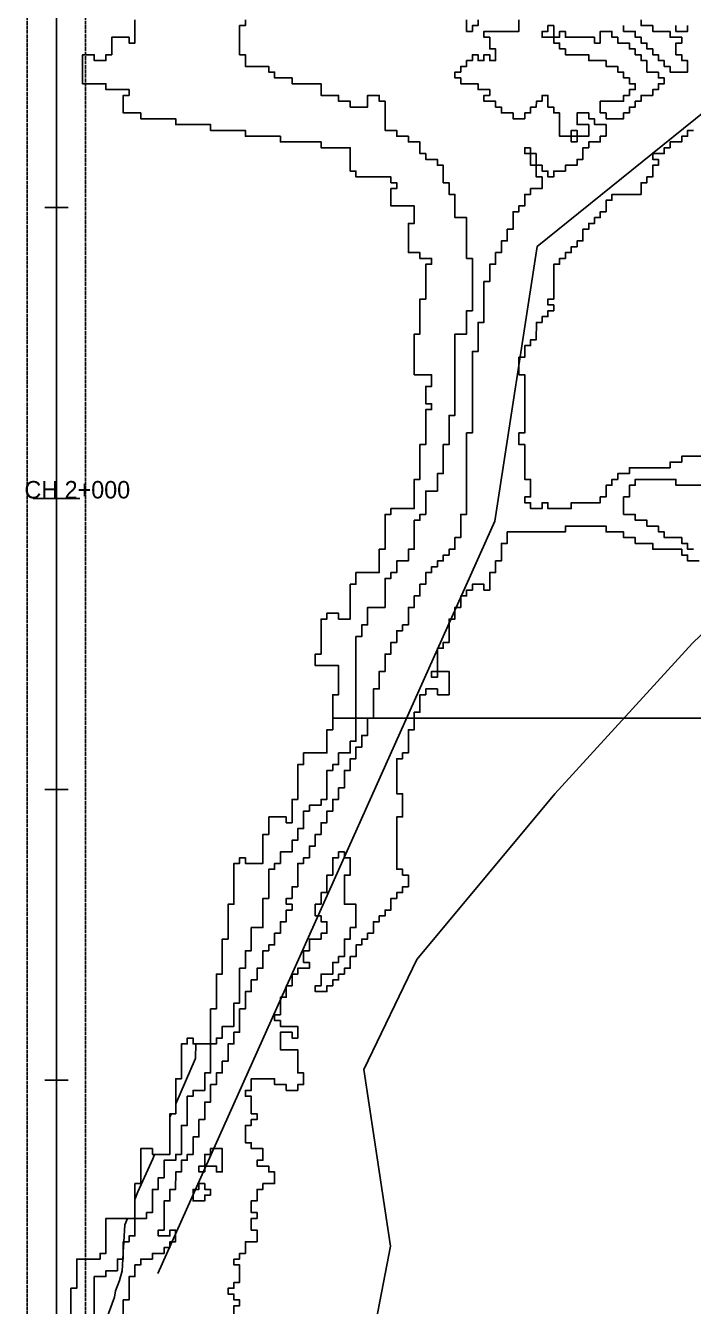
# Model space of a CAD drawing. Header units: metres. Extents: x 553506 to 563855, y 142925 to 150243.
# Drawn here: x 554234.4 to 554464, y 144797.8 to 145238 of the extents above; entities that cross this region are included whole.
import ezdxf

# ---------------------------------------------------------------- set-up
doc = ezdxf.new("R2010")
doc.units = ezdxf.units.M
doc.linetypes.add('DASHED', pattern=[1.524, 1.27, -0.254])
for name, color, linetype in [('C-FLOOD_ZONE_3', 150, 'Continuous'), ('C-WATERWAYS', 5, 'Continuous'), ('E-132KV-UGC-CHAINAGE', 7, 'Continuous'), ('E-132KV-UGC-ROUTE', 1, 'Continuous'), ('E-132KV-UGC-SWATHE', 4, 'DASHED')]:
    doc.layers.add(name, color=color, linetype=linetype)

msp = doc.modelspace()

# ---------------------------------------------------------------- linework, layer by layer
at = {"layer": 'C-FLOOD_ZONE_3'}
for points in [[(554310, 145240), (554310, 145238), (554308, 145238), (554308, 145228), (554310, 145228), (554310, 145224), (554318, 145224), (554318, 145222), (554320, 145222), (554320, 145220), (554326, 145220), (554326, 145218), (554336, 145218), (554336, 145214), (554342, 145214), (554342, 145212), (554346, 145212), (554346, 145210), (554352, 145210), (554352, 145214), (554356, 145214), (554356, 145212), (554358, 145212), (554358, 145202), (554362, 145202), (554362, 145200), (554366, 145200), (554366, 145198), (554370, 145198), (554370, 145194), (554372, 145194), (554372, 145192), (554376, 145192), (554376, 145190), (554378, 145190), (554378, 145184), (554380, 145184), (554380, 145180), (554382, 145180), (554382, 145172), (554386, 145172), (554386, 145158), (554388, 145158), (554388, 145150), (554388, 145140), (554386, 145140), (554386, 145134), (554386, 145132), (554382, 145132), (554382, 145128), (554382, 145124), (554382, 145104), (554380, 145104), (554380, 145100), (554380, 145098), (554380, 145094), (554378, 145094), (554378, 145090), (554378, 145084), (554376, 145084), (554376, 145078), (554372, 145078), (554372, 145070), (554370, 145070), (554370, 145068), (554368, 145068), (554368, 145060), (554368, 145058), (554366, 145058), (554366, 145054), (554362, 145054), (554362, 145050), (554360, 145050), (554360, 145048), (554358, 145048), (554358, 145042), (554358, 145038), (554352, 145038), (554352, 145032), (554350, 145032), (554350, 145028), (554348, 145028), (554348, 145000), (554340, 145000), (554340, 145002), (554340, 145008), (554342, 145008), (554342, 145018), (554334, 145018), (554334, 145022), (554336, 145022), (554336, 145034), (554338, 145034), (554338, 145036), (554342, 145036), (554342, 145034), (554346, 145034), (554346, 145042), (554346, 145046), (554348, 145046), (554348, 145050), (554356, 145050), (554356, 145058), (554358, 145058), (554358, 145070), (554360, 145070), (554360, 145072), (554368, 145072), (554368, 145082), (554370, 145082), (554370, 145094), (554372, 145094), (554372, 145094), (554372, 145106), (554374, 145106), (554374, 145108), (554372, 145108), (554372, 145114), (554374, 145114), (554374, 145118), (554368, 145118), (554368, 145132), (554370, 145132), (554370, 145144), (554372, 145144), (554372, 145156), (554374, 145156), (554374, 145158), (554370, 145158), (554370, 145160), (554366, 145160), (554366, 145170), (554368, 145170), (554368, 145176), (554360, 145176), (554360, 145182), (554362, 145182), (554362, 145184), (554360, 145184), (554360, 145186), (554348, 145186), (554348, 145188), (554346, 145188), (554346, 145196), (554336, 145196), (554336, 145198), (554322, 145198), (554322, 145200), (554310, 145200), (554310, 145202), (554298, 145202), (554298, 145204), (554286, 145204), (554286, 145206), (554274, 145206), (554274, 145208), (554268, 145208), (554268, 145214), (554270, 145214), (554270, 145216), (554262, 145216), (554262, 145218), (554254, 145218), (554254, 145228), (554258, 145228), (554258, 145226), (554262, 145226), (554262, 145228), (554264, 145228), (554264, 145234), (554270, 145234), (554270, 145232), (554272, 145232), (554272, 145239.9738)], [(554403.999, 145239.999), (554403.999, 145236.001), (554391.9994, 145236.0006), (554391.9994, 145233.9994), (554393.999, 145233.999), (554393.9994, 145229.9994), (554395.999, 145229.999), (554395.999, 145226.001), (554394.001, 145226.001), (554394.0006, 145228.0006), (554391.9994, 145228.0006), (554391.999, 145226.001), (554390.001, 145226.001), (554390.0006, 145228.0006), (554387.9994, 145228.0006), (554387.999, 145226.001), (554385.9994, 145226.0006), (554385.999, 145224.001), (554383.9994, 145224.0006), (554383.999, 145222.001), (554381.9994, 145222.0006), (554381.9994, 145219.9994), (554383.999, 145219.999), (554383.9994, 145217.9994), (554389.999, 145217.999), (554389.9994, 145215.9994), (554393.999, 145215.999), (554393.999, 145214.001), (554391.9994, 145214.0006), (554391.9994, 145211.9994), (554395.999, 145211.999), (554395.9994, 145209.9994), (554397.999, 145209.999), (554397.9994, 145207.9994), (554401.999, 145207.999), (554401.9994, 145205.9994), (554406.0006, 145205.9994), (554406.001, 145207.999), (554408.0006, 145207.9994), (554408.001, 145209.999), (554410.0006, 145209.9994), (554410.001, 145211.999), (554412.0006, 145211.9994), (554412.001, 145213.999), (554413.999, 145213.999), (554413.9994, 145209.9994), (554415.999, 145209.999), (554415.9994, 145207.9994), (554417.999, 145207.999), (554417.9994, 145199.9994), (554422, 145200), (554421.9994, 145197.9994), (554424.0006, 145197.9994), (554424, 145200), (554428.0006, 145199.9994), (554428.0006, 145204.0006), (554424.001, 145204.001), (554424.001, 145207.999), (554427.999, 145207.999), (554427.9994, 145205.9994), (554429.999, 145205.999), (554429.9994, 145203.9994), (554433.999, 145203.999), (554433.999, 145200.001), (554431.9994, 145200.0006), (554431.999, 145198.001), (554427.9994, 145198.0006), (554427.999, 145196.001), (554425.9994, 145196.0006), (554425.999, 145194), (554425.999, 145192.001), (554423.9994, 145192.0006), (554423.999, 145190.001), (554422, 145190.001), (554419.9994, 145190.0006), (554419.999, 145188.001), (554418, 145188.001), (554415.9994, 145188.0006), (554415.999, 145186.001), (554414.001, 145186.001), (554414.0006, 145188.0006), (554412.001, 145188.001), (554412.0006, 145190.0006), (554410, 145190), (554409.9994, 145185.9994), (554411.999, 145185.999), (554411.999, 145182.001), (554407.9994, 145182.0006), (554407.999, 145180.001), (554405.9994, 145180.0006), (554405.999, 145176.001), (554403.9994, 145176.0006), (554403.999, 145174.001), (554401.9994, 145174.0006), (554401.999, 145168.001), (554399.9994, 145168.0006), (554399.999, 145164.001), (554397.9994, 145164.0006), (554397.999, 145160.001), (554395.9994, 145160.0006), (554395.999, 145158), (554395.999, 145156.001), (554393.9994, 145156.0006), (554393.999, 145152), (554393.999, 145150.001), (554391.9994, 145150.0006), (554391.999, 145146), (554391.999, 145140), (554391.999, 145136.001), (554389.9994, 145136.0006), (554389.999, 145126.001), (554387.9994, 145126.0006), (554387.999, 145098.001), (554385.9994, 145098.0006), (554385.999, 145070.001), (554383.9994, 145070.0006), (554383.999, 145062.001), (554381.9994, 145062.0006), (554381.999, 145058.001), (554379.9994, 145058.0006), (554379.999, 145056.001), (554377.9994, 145056.0006), (554377.999, 145054.001), (554375.9994, 145054.0006), (554375.999, 145052.001), (554373.9994, 145052.0006), (554373.999, 145050.001), (554371.9994, 145050.0006), (554371.999, 145046.001), (554369.9994, 145046.0006), (554369.999, 145042.001), (554367.9994, 145042.0006), (554367.999, 145038.001), (554365.9994, 145038.0006), (554365.999, 145034), (554365.999, 145032.001), (554363.9994, 145032.0006), (554363.999, 145030.001), (554361.9994, 145030.0006), (554361.999, 145026.001), (554359.9994, 145026.0006), (554359.999, 145024), (554359.999, 145022.001), (554357.9994, 145022.0006), (554357.999, 145018), (554357.999, 145016.001), (554355.9994, 145016.0006), (554355.999, 145010.001), (554353.9994, 145010.0006), (554353.999, 145000.001), (554351.9994, 145000.0006), (554351.3305, 145000), (554350, 145000), (554348, 145000), (554348, 145028), (554350, 145028), (554350, 145032), (554352, 145032), (554352, 145032), (554352, 145038), (554358, 145038), (554358, 145042), (554358, 145048), (554360, 145048), (554360, 145050), (554362, 145050), (554362, 145054), (554366, 145054), (554366, 145058), (554368, 145058), (554368, 145060), (554368, 145068), (554370, 145068), (554370, 145070), (554372, 145070), (554372, 145078), (554376, 145078), (554376, 145084), (554378, 145084), (554378, 145090), (554378, 145094), (554380, 145094), (554380, 145098), (554380, 145100), (554380, 145104), (554382, 145104), (554382, 145124), (554382, 145128), (554382, 145132), (554386, 145132), (554386, 145134), (554386, 145140), (554388, 145140), (554388, 145150), (554388, 145158), (554386, 145158), (554386, 145172), (554382, 145172), (554382, 145180), (554380, 145180), (554380, 145184), (554378, 145184), (554378, 145190), (554376, 145190), (554376, 145192), (554372, 145192), (554372, 145194), (554370, 145194), (554370, 145198), (554366, 145198), (554366, 145200), (554362, 145200), (554362, 145202), (554358, 145202), (554358, 145212), (554356, 145212), (554356, 145214), (554352, 145214), (554352, 145210), (554346, 145210), (554346, 145212), (554342, 145212), (554342, 145214), (554336, 145214), (554336, 145218), (554326, 145218), (554326, 145220), (554320, 145220), (554320, 145222), (554318, 145222), (554318, 145224), (554310, 145224), (554310, 145228), (554308, 145228), (554308, 145238), (554310, 145238), (554310, 145240)], [(554466, 145054), (554461.9994, 145053.9994), (554461.999, 145055.999), (554459.9994, 145055.9994), (554459.999, 145057.999), (554449.9994, 145057.9994), (554449.999, 145059.999), (554443.9994, 145059.9994), (554443.999, 145061.999), (554439.9994, 145061.9994), (554439.999, 145063.999), (554433.9994, 145063.9994), (554433.999, 145065.999), (554420.001, 145065.999), (554420.0006, 145063.9994), (554400.001, 145063.999), (554400.0006, 145059.9994), (554398.001, 145059.999), (554398.0006, 145053.9994), (554396.001, 145053.999), (554396.0006, 145049.9994), (554394.001, 145049.999), (554394.0006, 145043.9994), (554391.9994, 145043.9994), (554391.999, 145045.999), (554388.001, 145045.999), (554388.0006, 145043.9994), (554386.001, 145043.999), (554386.0006, 145041.9994), (554384.001, 145041.999), (554384.0006, 145037.9994), (554382.001, 145037.999), (554382.0006, 145033.9994), (554380.001, 145033.999), (554380.0006, 145025.9994), (554378.001, 145025.999), (554378.0006, 145023.9994), (554376.001, 145023.999), (554376, 145016), (554380.0006, 145016.0006), (554380.0006, 145007.9994), (554380.0006, 145007.9994), (554375.9994, 145007.9994), (554375.999, 145009.999), (554372.001, 145009.999), (554372.0006, 145007.9994), (554370.001, 145007.999), (554370.0006, 145001.9994), (554368.001, 145001.999), (554368.001, 145000), (554364.001, 145000), (554362.6605, 145000), (554361.999, 145000), (554360.001, 145000), (554357.999, 145000), (554356.001, 145000), (554354.0176, 145000), (554353.9997, 145000.0003), (554353.9994, 145010.0006), (554355.999, 145010.001), (554355.9994, 145016.0006), (554357.999, 145016.001), (554357.999, 145018), (554357.9994, 145022.0006), (554359.999, 145022.001), (554359.999, 145024), (554359.9994, 145026.0006), (554361.999, 145026.001), (554361.9994, 145030.0006), (554363.999, 145030.001), (554363.9994, 145032.0006), (554365.999, 145032.001), (554365.999, 145034), (554365.9994, 145038.0006), (554367.999, 145038.001), (554367.9994, 145042.0006), (554369.999, 145042.001), (554369.9994, 145046.0006), (554371.999, 145046.001), (554371.9994, 145050.0006), (554373.999, 145050.001), (554373.9994, 145052.0006), (554375.999, 145052.001), (554375.9994, 145054.0006), (554377.999, 145054.001), (554377.9994, 145056.0006), (554379.999, 145056.001), (554379.9994, 145058.0006), (554381.999, 145058.001), (554381.9994, 145062.0006), (554383.999, 145062.001), (554383.9994, 145070.0006), (554385.999, 145070.001), (554385.9994, 145098.0006), (554387.999, 145098.001), (554387.9994, 145126.0006), (554389.999, 145126.001), (554389.9994, 145136.0006), (554391.999, 145136.001), (554391.999, 145140), (554391.999, 145146), (554391.9994, 145150.0006), (554393.999, 145150.001), (554393.999, 145152), (554393.9994, 145156.0006), (554395.999, 145156.001), (554395.999, 145158), (554395.9994, 145160.0006), (554397.999, 145160.001), (554397.9994, 145164.0006), (554399.999, 145164.001), (554399.9994, 145168.0006), (554401.999, 145168.001), (554401.9994, 145174.0006), (554403.999, 145174.001), (554403.9994, 145176.0006), (554405.999, 145176.001), (554405.9994, 145180.0006), (554407.999, 145180.001), (554407.9994, 145182.0006), (554411.999, 145182.001), (554411.999, 145185.999), (554409.9994, 145185.9994), (554410, 145190), (554412.0006, 145190.0006), (554412.001, 145188.001), (554414.0006, 145188.0006), (554414.001, 145186.001), (554415.999, 145186.001), (554415.9994, 145188.0006), (554418, 145188.001), (554419.999, 145188.001), (554419.9994, 145190.0006), (554422, 145190.001), (554423.999, 145190.001), (554423.9994, 145192.0006), (554425.999, 145192.001), (554425.999, 145194), (554425.9994, 145196.0006), (554427.999, 145196.001), (554427.9994, 145198.0006), (554431.999, 145198.001), (554431.9994, 145200.0006), (554433.999, 145200.001), (554433.999, 145203.999), (554429.9994, 145203.9994), (554429.999, 145205.999), (554427.9994, 145205.9994), (554427.999, 145207.999), (554424.001, 145207.999), (554424.001, 145204.001), (554428.0006, 145204.0006), (554428.0006, 145199.9994), (554424, 145200), (554423.999, 145201.999), (554422.001, 145201.999), (554422, 145200), (554417.9994, 145199.9994), (554417.999, 145207.999), (554415.9994, 145207.9994), (554415.999, 145209.999), (554413.9994, 145209.9994), (554413.999, 145213.999), (554412.001, 145213.999), (554412.0006, 145211.9994), (554410.001, 145211.999), (554410.0006, 145209.9994), (554408.001, 145209.999), (554408.0006, 145207.9994), (554406.001, 145207.999), (554406.0006, 145205.9994), (554401.9994, 145205.9994), (554401.999, 145207.999), (554397.9994, 145207.9994), (554397.999, 145209.999), (554395.9994, 145209.9994), (554395.999, 145211.999), (554391.9994, 145211.9994), (554391.9994, 145214.0006), (554393.999, 145214.001), (554393.999, 145215.999), (554389.9994, 145215.9994), (554389.999, 145217.999), (554383.9994, 145217.9994), (554383.999, 145219.999), (554381.9994, 145219.9994), (554381.9994, 145222.0006), (554383.999, 145222.001), (554383.9994, 145224.0006), (554385.999, 145224.001), (554385.9994, 145226.0006), (554387.999, 145226.001), (554387.9994, 145228.0006), (554390.0006, 145228.0006), (554390.001, 145226.001), (554391.999, 145226.001), (554391.9994, 145228.0006), (554394.0006, 145228.0006), (554394.001, 145226.001), (554395.999, 145226.001), (554395.999, 145229.999), (554393.9994, 145229.9994), (554393.999, 145233.999), (554391.9994, 145233.9994), (554391.9994, 145236.0006), (554403.999, 145236.001), (554403.999, 145239.999)], [(554390.001, 145239.999), (554390.0006, 145237.9994), (554388.001, 145237.999), (554388.0006, 145235.9994), (554385.9994, 145235.9994), (554385.9994, 145240.0006)], [(554385.9994, 145240.0006), (554385.9994, 145235.9994), (554388.0006, 145235.9994), (554388.001, 145237.999), (554390.0006, 145237.9994), (554390.001, 145239.999)], [(554440.0006, 145238.0006), (554440.001, 145236.001), (554442, 145236.001), (554444.0006, 145236.0006), (554444.001, 145234.001), (554446.0006, 145234.0006), (554446.001, 145232.001), (554448.0006, 145232.0006), (554448.001, 145230.001), (554450.0006, 145230.0006), (554450.001, 145228.001), (554452.0006, 145228.0006), (554452.001, 145226.001), (554454.0006, 145226.0006), (554454.001, 145224.001), (554456.0006, 145224.0006), (554456.001, 145222.001), (554458, 145222.001), (554461.999, 145222.001), (554461.999, 145225.999), (554459.9994, 145225.9994), (554459.999, 145227.999), (554457.9994, 145227.9994), (554457.9994, 145232.0006), (554459.999, 145232.001), (554459.999, 145233.999), (554455.9994, 145233.9994), (554455.999, 145235.999), (554449.9994, 145235.9994), (554449.999, 145237.999), (554445.9994, 145237.9994), (554445.999, 145239.999)], [(554445.999, 145239.999), (554445.9994, 145237.9994), (554449.999, 145237.999), (554449.9994, 145235.9994), (554455.999, 145235.999), (554455.9994, 145233.9994), (554459.999, 145233.999), (554459.999, 145232.001), (554457.9994, 145232.0006), (554457.9994, 145227.9994), (554459.999, 145227.999), (554459.9994, 145225.9994), (554461.999, 145225.999), (554461.999, 145222.001), (554458, 145222.001), (554456.001, 145222.001), (554456.0006, 145224.0006), (554454.001, 145224.001), (554454.0006, 145226.0006), (554452.001, 145226.001), (554452.0006, 145228.0006), (554450.001, 145228.001), (554450.0006, 145230.0006), (554448.001, 145230.001), (554448.0006, 145232.0006), (554446.001, 145232.001), (554446.0006, 145234.0006), (554444.001, 145234.001), (554444.0006, 145236.0006), (554442, 145236.001), (554440.001, 145236.001), (554440.0006, 145238.0006)], [(554458.0006, 145238.0006), (554458.001, 145236.001), (554461.999, 145236.001), (554461.9994, 145238.0006)], [(554461.9994, 145238.0006), (554461.999, 145236.001), (554458.001, 145236.001), (554458.0006, 145238.0006)], [(554464.0006, 145201.9994), (554462.001, 145201.999), (554462.0006, 145199.9994), (554460.001, 145199.999), (554460.0006, 145197.9994), (554456.001, 145197.999), (554456.0006, 145195.9994), (554454.001, 145195.999), (554454.0006, 145193.9994), (554450.001, 145193.999), (554450.001, 145192.001), (554452.0006, 145192.0006), (554452.0006, 145189.9994), (554450.001, 145189.999), (554450.0006, 145185.9994), (554448.001, 145185.999), (554448.0006, 145183.9994), (554446.001, 145183.999), (554446.0006, 145179.9994), (554436.001, 145179.999), (554436.0006, 145177.9994), (554434.001, 145177.999), (554434.0006, 145173.9994), (554432.001, 145173.999), (554432.0006, 145171.9994), (554430.001, 145171.999), (554430.0006, 145169.9994), (554428.001, 145169.999), (554428.0006, 145167.9994), (554426.001, 145167.999), (554426.0006, 145163.9994), (554424.001, 145163.999), (554424.0006, 145161.9994), (554422.001, 145161.999), (554422.0006, 145159.9994), (554420.001, 145159.999), (554420.0006, 145157.9994), (554418.001, 145157.999), (554418.0006, 145155.9994), (554416.001, 145155.999), (554416.001, 145154), (554416.0006, 145143.9994), (554414.001, 145143.999), (554414.001, 145142.001), (554416.0006, 145142.0006), (554416.0006, 145139.9994), (554414.001, 145139.999), (554414.0006, 145137.9994), (554412.001, 145137.999), (554412.0006, 145135.9994), (554410.001, 145135.999), (554410.0006, 145129.9994), (554408.001, 145129.999), (554408.0006, 145127.9994), (554406.001, 145127.999), (554406.0006, 145123.9994), (554404.001, 145123.999), (554404.001, 145122), (554404.001, 145120), (554404.001, 145118.001), (554406.0006, 145118.0006), (554406.0006, 145097.9994), (554404.001, 145097.999), (554404.001, 145094.001), (554406.0006, 145094.0006), (554406.001, 145082.001), (554408.0006, 145082.0006), (554408.0006, 145075.9994), (554406.001, 145075.999), (554406.001, 145074.001), (554408.0006, 145074.0006), (554408.001, 145072.001), (554411.999, 145072.001), (554411.9994, 145074.0006), (554414.0006, 145074.0006), (554414.001, 145072.001), (554420, 145072.001), (554421.999, 145072.001), (554421.9994, 145074.0006), (554431.999, 145074.001), (554431.9994, 145076.0006), (554433.999, 145076.001), (554433.9994, 145080.0006), (554435.999, 145080.001), (554435.9994, 145082.0006), (554437.999, 145082.001), (554437.9994, 145084.0006), (554441.999, 145084.001), (554441.9994, 145086.0006), (554455.999, 145086.001), (554455.9994, 145088.0006), (554459.999, 145088.001), (554459.9994, 145090.0006), (554469.999, 145090.001)], [(554469.999, 145090.001), (554459.9994, 145090.0006), (554459.999, 145088.001), (554455.9994, 145088.0006), (554455.999, 145086.001), (554441.9994, 145086.0006), (554441.999, 145084.001), (554437.9994, 145084.0006), (554437.999, 145082.001), (554435.9994, 145082.0006), (554435.999, 145080.001), (554433.9994, 145080.0006), (554433.999, 145076.001), (554431.9994, 145076.0006), (554431.999, 145074.001), (554421.9994, 145074.0006), (554421.999, 145072.001), (554420, 145072.001), (554414.001, 145072.001), (554414.0006, 145074.0006), (554411.9994, 145074.0006), (554411.999, 145072.001), (554408.001, 145072.001), (554408.0006, 145074.0006), (554406.001, 145074.001), (554406.001, 145075.999), (554408.0006, 145075.9994), (554408.0006, 145082.0006), (554406.001, 145082.001), (554406.0006, 145094.0006), (554404.001, 145094.001), (554404.001, 145097.999), (554406.0006, 145097.9994), (554406.0006, 145118.0006), (554404.001, 145118.001), (554404.001, 145120), (554404.001, 145122), (554404.001, 145123.999), (554406.0006, 145123.9994), (554406.001, 145127.999), (554408.0006, 145127.9994), (554408.001, 145129.999), (554410.0006, 145129.9994), (554410.001, 145135.999), (554412.0006, 145135.9994), (554412.001, 145137.999), (554414.0006, 145137.9994), (554414.001, 145139.999), (554416.0006, 145139.9994), (554416.0006, 145142.0006), (554414.001, 145142.001), (554414.001, 145143.999), (554416.0006, 145143.9994), (554416.001, 145154), (554416.001, 145155.999), (554418.0006, 145155.9994), (554418.001, 145157.999), (554420.0006, 145157.9994), (554420.001, 145159.999), (554422.0006, 145159.9994), (554422.001, 145161.999), (554424.0006, 145161.9994), (554424.001, 145163.999), (554426.0006, 145163.9994), (554426.001, 145167.999), (554428.0006, 145167.9994), (554428.001, 145169.999), (554430.0006, 145169.9994), (554430.001, 145171.999), (554432.0006, 145171.9994), (554432.001, 145173.999), (554434.0006, 145173.9994), (554434.001, 145177.999), (554436.0006, 145177.9994), (554436.001, 145179.999), (554446.0006, 145179.9994), (554446.001, 145183.999), (554448.0006, 145183.9994), (554448.001, 145185.999), (554450.0006, 145185.9994), (554450.001, 145189.999), (554452.0006, 145189.9994), (554452.0006, 145192.0006), (554450.001, 145192.001), (554450.001, 145193.999), (554454.0006, 145193.9994), (554454.001, 145195.999), (554456.0006, 145195.9994), (554456.001, 145197.999), (554460.0006, 145197.9994), (554460.001, 145199.999), (554462.0006, 145199.9994), (554462.001, 145201.999), (554464.0006, 145201.9994)], [(554468.0006, 145079.9994), (554457.9994, 145079.9994), (554457.999, 145081.999), (554444.001, 145081.999), (554444.0006, 145079.9994), (554442.001, 145079.999), (554442.0006, 145075.9994), (554440.001, 145075.999), (554440.001, 145070.001), (554444.0006, 145070.0006), (554444.001, 145068.001), (554448.0006, 145068.0006), (554448.001, 145066.001), (554452.0006, 145066.0006), (554452.001, 145064.001), (554454.0006, 145064.0006), (554454.001, 145062.001), (554460.0006, 145062.0006), (554460.001, 145060.001), (554462.0006, 145060.0006), (554462.001, 145058.001), (554464.0006, 145058.0006)], [(554464.0006, 145058.0006), (554462.001, 145058.001), (554462.0006, 145060.0006), (554460.001, 145060.001), (554460.0006, 145062.0006), (554454.001, 145062.001), (554454.0006, 145064.0006), (554452.001, 145064.001), (554452.0006, 145066.0006), (554448.001, 145066.001), (554448.0006, 145068.0006), (554444.001, 145068.001), (554444.0006, 145070.0006), (554440.001, 145070.001), (554440.001, 145075.999), (554442.0006, 145075.9994), (554442.001, 145079.999), (554444.0006, 145079.9994), (554444.001, 145081.999), (554457.999, 145081.999), (554457.9994, 145079.9994), (554468.0006, 145079.9994)], [(554623.968, 145000), (554450.3529, 145000), (554431.2868, 145000), (554368.001, 145000), (554368.001, 145001.999), (554370.0006, 145001.9994), (554370.001, 145007.999), (554372.0006, 145007.9994), (554372.001, 145009.999), (554375.999, 145009.999), (554375.9994, 145007.9994), (554380.0006, 145007.9994), (554380.0006, 145016.0006), (554376, 145016), (554376.001, 145023.999), (554378.0006, 145023.9994), (554378.001, 145025.999), (554380.0006, 145025.9994), (554380.001, 145033.999), (554382.0006, 145033.9994), (554382.001, 145037.999), (554384.0006, 145037.9994), (554384.001, 145041.999), (554386.0006, 145041.9994), (554386.001, 145043.999), (554388.0006, 145043.9994), (554388.001, 145045.999), (554391.999, 145045.999), (554391.9994, 145043.9994), (554394.0006, 145043.9994), (554394.001, 145049.999), (554396.0006, 145049.9994), (554396.001, 145053.999), (554398.0006, 145053.9994), (554398.001, 145059.999), (554400.0006, 145059.9994), (554400.001, 145063.999), (554420.0006, 145063.9994), (554420.001, 145065.999), (554433.999, 145065.999), (554433.9994, 145063.9994), (554439.999, 145063.999), (554439.9994, 145061.9994), (554443.999, 145061.999), (554443.9994, 145059.9994), (554449.999, 145059.999), (554449.9994, 145057.9994), (554459.999, 145057.999), (554459.9994, 145055.9994), (554461.999, 145055.999), (554461.9994, 145053.9994), (554466, 145054)], [(554262.89, 144795.36), (554264.9559, 144800.9646), (554265.29, 144803.17), (554266.6798, 144806.7065), (554267.66, 144809.98), (554267.661, 144810), (554267.8623, 144814), (554268, 144814), (554268, 144816.596), (554268.0856, 144818), (554268.2076, 144820), (554270, 144820), (554270, 144822), (554272, 144822), (554272, 144824), (554272, 144828), (554276, 144828), (554276, 144830), (554278, 144830), (554278, 144838), (554280, 144838), (554280, 144840), (554280, 144842), (554282, 144842), (554282, 144844), (554282, 144848), (554286, 144848), (554286, 144850), (554288, 144850), (554288, 144858), (554288, 144860), (554290, 144860), (554290, 144864), (554290, 144870), (554292, 144870), (554292, 144872), (554296, 144872), (554296, 144874), (554296, 144878), (554298, 144878), (554298, 144882), (554298, 144888), (554300, 144888), (554300, 144890), (554302, 144890), (554302, 144892), (554302, 144894), (554306, 144894), (554306, 144900), (554306, 144902), (554308, 144902), (554308, 144910), (554308, 144914), (554310, 144914), (554310, 144918), (554310, 144920), (554312, 144920), (554312, 144928), (554316, 144928), (554316, 144930), (554316, 144938), (554318, 144938), (554318, 144944), (554318, 144948), (554320, 144948), (554320, 144950), (554322, 144950), (554322, 144952), (554322, 144954), (554326, 144954), (554326, 144958), (554328, 144958), (554328, 144960), (554328, 144962), (554330, 144962), (554330, 144964), (554330, 144968), (554332, 144968), (554332, 144970), (554336, 144970), (554336, 144972), (554338, 144972), (554338, 144980), (554338, 144982), (554340, 144982), (554340, 144984), (554342, 144984), (554342, 144988), (554346, 144988), (554346, 144992), (554348, 144992), (554348, 144998), (554348, 145000), (554350, 145000), (554351.3305, 145000), (554351.999, 145000), (554351.999, 144996), (554351.999, 144994.001), (554349.9994, 144994.0006), (554349.999, 144992), (554349.999, 144990.001), (554347.9994, 144990.0006), (554347.999, 144988), (554347.999, 144986.001), (554345.9994, 144986.0006), (554345.999, 144982.001), (554343.9994, 144982.0006), (554343.999, 144976.001), (554341.9994, 144976.0006), (554341.999, 144972.001), (554339.9994, 144972.0006), (554339.999, 144968.001), (554337.9994, 144968.0006), (554337.999, 144964.001), (554335.9994, 144964.0006), (554335.999, 144960.001), (554333.9994, 144960.0006), (554333.999, 144956.001), (554331.9994, 144956.0006), (554331.999, 144952.001), (554329.9994, 144952.0006), (554329.999, 144950.001), (554327.9994, 144950.0006), (554327.999, 144942.001), (554325.9994, 144942.0006), (554325.999, 144938.001), (554323.9994, 144938.0006), (554323.9994, 144935.9994), (554325.999, 144935.999), (554325.999, 144934.001), (554323.9994, 144934.0006), (554323.999, 144930.001), (554321.9994, 144930.0006), (554321.999, 144926.001), (554319.9994, 144926.0006), (554319.999, 144922.001), (554317.9994, 144922.0006), (554317.999, 144920.001), (554315.9994, 144920.0006), (554315.999, 144914.001), (554313.9994, 144914.0006), (554313.999, 144910.001), (554311.9994, 144910.0006), (554311.999, 144906.001), (554309.9994, 144906.0006), (554309.999, 144900.001), (554307.9994, 144900.0006), (554307.999, 144892.001), (554305.9994, 144892.0006), (554305.999, 144888.001), (554303.9994, 144888.0006), (554303.999, 144882.001), (554301.9994, 144882.0006), (554301.999, 144878.001), (554299.9994, 144878.0006), (554299.999, 144874.001), (554297.9994, 144874.0006), (554297.999, 144868.001), (554295.9994, 144868.0006), (554295.999, 144862.001), (554293.9994, 144862.0006), (554293.999, 144856.001), (554291.9994, 144856.0006), (554291.999, 144850.001), (554289.9994, 144850.0006), (554289.999, 144848.001), (554287.9994, 144848.0006), (554287.999, 144844.001), (554285.9994, 144844.0006), (554285.999, 144838.001), (554283.9994, 144838.0006), (554283.999, 144834.001), (554281.9994, 144834.0006), (554281.999, 144824.001), (554279.9994, 144824.0006), (554279.9994, 144821.9994), (554284.0006, 144821.9994), (554284.001, 144823.999), (554285.999, 144823.999), (554285.999, 144820.001), (554283.9994, 144820.0006), (554283.999, 144818.001), (554281.9994, 144818.0006), (554281.999, 144816.001), (554277.9994, 144816.0006), (554277.999, 144814.001), (554273.9994, 144814.0006), (554273.999, 144812.001), (554271.9994, 144812.0006), (554271.999, 144808.001), (554269.9994, 144808.0006), (554269.999, 144800.001), (554267.9994, 144800.0006), (554267.999, 144792.001)], [(554267.999, 144792.001), (554267.9994, 144800.0006), (554269.999, 144800.001), (554269.9994, 144808.0006), (554271.999, 144808.001), (554271.9994, 144812.0006), (554273.999, 144812.001), (554273.9994, 144814.0006), (554277.999, 144814.001), (554277.9994, 144816.0006), (554281.999, 144816.001), (554281.9994, 144818.0006), (554283.999, 144818.001), (554283.9994, 144820.0006), (554285.999, 144820.001), (554285.999, 144823.999), (554284.001, 144823.999), (554284.0006, 144821.9994), (554279.9994, 144821.9994), (554279.9994, 144824.0006), (554281.999, 144824.001), (554281.9994, 144834.0006), (554283.999, 144834.001), (554283.9994, 144838.0006), (554285.999, 144838.001), (554285.9994, 144844.0006), (554287.999, 144844.001), (554287.9994, 144848.0006), (554289.999, 144848.001), (554289.9994, 144850.0006), (554291.999, 144850.001), (554291.9994, 144856.0006), (554293.999, 144856.001), (554293.9994, 144862.0006), (554295.999, 144862.001), (554295.9994, 144868.0006), (554297.999, 144868.001), (554297.9994, 144874.0006), (554299.999, 144874.001), (554299.9994, 144878.0006), (554301.999, 144878.001), (554301.9994, 144882.0006), (554303.999, 144882.001), (554303.9994, 144888.0006), (554305.999, 144888.001), (554305.9994, 144892.0006), (554307.999, 144892.001), (554307.9994, 144900.0006), (554309.999, 144900.001), (554309.9994, 144906.0006), (554311.999, 144906.001), (554311.9994, 144910.0006), (554313.999, 144910.001), (554313.9994, 144914.0006), (554315.999, 144914.001), (554315.9994, 144920.0006), (554317.999, 144920.001), (554317.9994, 144922.0006), (554319.999, 144922.001), (554319.9994, 144926.0006), (554321.999, 144926.001), (554321.9994, 144930.0006), (554323.999, 144930.001), (554323.9994, 144934.0006), (554325.999, 144934.001), (554325.999, 144935.999), (554323.9994, 144935.9994), (554323.9994, 144938.0006), (554325.999, 144938.001), (554325.9994, 144942.0006), (554327.999, 144942.001), (554327.9994, 144950.0006), (554329.999, 144950.001), (554329.9994, 144952.0006), (554331.999, 144952.001), (554331.9994, 144956.0006), (554333.999, 144956.001), (554333.9994, 144960.0006), (554335.999, 144960.001), (554335.9994, 144964.0006), (554337.999, 144964.001), (554337.9994, 144968.0006), (554339.999, 144968.001), (554339.9994, 144972.0006), (554341.999, 144972.001), (554341.9994, 144976.0006), (554343.999, 144976.001), (554343.9994, 144982.0006), (554345.999, 144982.001), (554345.9994, 144986.0006), (554347.999, 144986.001), (554347.999, 144988), (554347.9994, 144990.0006), (554349.999, 144990.001), (554349.999, 144992), (554349.9994, 144994.0006), (554351.999, 144994.001), (554351.999, 144996), (554351.999, 145000), (554354, 145000), (554354.0176, 145000), (554356.001, 145000), (554357.999, 145000), (554360.001, 145000), (554361.999, 145000), (554362.6605, 145000), (554364.001, 145000), (554368.001, 145000), (554368.0006, 144995.9994), (554366.001, 144995.999), (554366.0006, 144987.9994), (554364.001, 144987.999), (554364.0006, 144985.9994), (554362.001, 144985.999), (554362.001, 144974.001), (554364.0006, 144974.0006), (554364.0006, 144965.9994), (554362.001, 144965.999), (554362.001, 144948.001), (554364.0006, 144948.0006), (554364.001, 144946.001), (554366.0006, 144946.0006), (554366.0006, 144941.9994), (554364.001, 144941.999), (554364.0006, 144939.9994), (554362.001, 144939.999), (554362.0006, 144937.9994), (554360.001, 144937.999), (554360.0006, 144933.9994), (554358.001, 144933.999), (554358.0006, 144931.9994), (554356.001, 144931.999), (554356.0006, 144929.9994), (554354.001, 144929.999), (554354.0006, 144925.9994), (554352.001, 144925.999), (554352.0006, 144923.9994), (554350.001, 144923.999), (554350.0006, 144921.9994), (554348.001, 144921.999), (554348.0006, 144917.9994), (554346.001, 144917.999), (554346.0006, 144913.9994), (554344.001, 144913.999), (554344.0006, 144911.9994), (554342.001, 144911.999), (554342.0006, 144909.9994), (554340.001, 144909.999), (554340.0006, 144907.9994), (554338.001, 144907.999), (554338.0006, 144905.9994), (554333.9994, 144905.9994), (554333.9994, 144908.0006), (554335.999, 144908.001), (554335.9994, 144912.0006), (554339.999, 144912.001), (554339.9994, 144916.0006), (554341.999, 144916.001), (554341.9994, 144918.0006), (554343.999, 144918.001), (554343.9994, 144924.0006), (554345.999, 144924.001), (554345.9994, 144928.0006), (554347.999, 144928.001), (554347.999, 144935.999), (554343.9994, 144935.9994), (554343.9994, 144946.0006), (554345.999, 144946.001), (554345.999, 144951.999), (554343.9994, 144951.9994), (554343.999, 144953.999), (554342.001, 144953.999), (554342.0006, 144951.9994), (554340.001, 144951.999), (554340.0006, 144945.9994), (554338.001, 144945.999), (554338.0006, 144939.9994), (554336.001, 144939.999), (554336.0006, 144935.9994), (554334.001, 144935.999), (554334.001, 144932.001), (554336.0006, 144932.0006), (554336.001, 144930.001), (554338.0006, 144930.0006), (554338.0006, 144925.9994), (554336.001, 144925.999), (554336.0006, 144923.9994), (554332.001, 144923.999), (554332.0006, 144919.9994), (554330.001, 144919.999), (554330.001, 144916.001), (554332.0006, 144916.0006), (554332.0006, 144913.9994), (554328.001, 144913.999), (554328.0006, 144911.9994), (554326.001, 144911.999), (554326.0006, 144907.9994), (554324.001, 144907.999), (554324.0006, 144903.9994), (554322.001, 144903.999), (554322.0006, 144897.9994), (554320.001, 144897.999), (554320.001, 144896.001), (554322.0006, 144896.0006), (554322.001, 144894.001), (554328.0006, 144894.0006), (554328.0006, 144889.9994), (554325.9994, 144889.9994), (554325.999, 144891.999), (554322.001, 144891.999), (554322.001, 144886.001), (554328.0006, 144886.0006), (554328.001, 144878.001), (554330.0006, 144878.0006), (554330.0006, 144873.9994), (554328.001, 144873.999), (554328.0006, 144871.9994), (554323.9994, 144871.9994), (554323.999, 144873.999), (554319.9994, 144873.9994), (554319.999, 144875.999), (554312.001, 144875.999), (554312.0006, 144871.9994), (554310.001, 144871.999), (554310.001, 144870.001), (554312.0006, 144870.0006), (554312.001, 144864.001), (554314.0006, 144864.0006), (554314.0006, 144861.9994), (554312.001, 144861.999), (554312.0006, 144859.9994), (554310.001, 144859.999), (554310.001, 144854.001), (554312.0006, 144854.0006), (554312.001, 144852.001), (554316.0006, 144852.0006), (554316.0006, 144847.9994), (554314.001, 144847.999), (554314.001, 144846.001), (554318.0006, 144846.0006), (554318.001, 144844.001), (554320.0006, 144844.0006), (554320.0006, 144839.9994), (554316.001, 144839.999), (554316.0006, 144837.9994), (554314.001, 144837.999), (554314.0006, 144833.9994), (554312.001, 144833.999), (554312.001, 144830.001), (554314.0006, 144830.0006), (554314.0006, 144827.9994), (554312.001, 144827.999), (554312.001, 144824.001), (554314.0006, 144824.0006), (554314.0006, 144819.9994), (554310.001, 144819.999), (554310.0006, 144815.9994), (554308.001, 144815.999), (554308.0006, 144813.9994), (554306.001, 144813.999), (554306.001, 144812.001), (554308.0006, 144812.0006), (554308.0006, 144805.9994), (554306.001, 144805.999), (554306.0006, 144803.9994), (554304.001, 144803.999), (554304.001, 144802.001), (554306.0006, 144802.0006), (554306.001, 144800.001), (554308.0006, 144800.0006), (554308.0006, 144797.9994), (554306.001, 144797.999), (554306.001, 144792.001)], [(554306.001, 144792.001), (554306.001, 144797.999), (554308.0006, 144797.9994), (554308.0006, 144800.0006), (554306.001, 144800.001), (554306.0006, 144802.0006), (554304.001, 144802.001), (554304.001, 144803.999), (554306.0006, 144803.9994), (554306.001, 144805.999), (554308.0006, 144805.9994), (554308.0006, 144812.0006), (554306.001, 144812.001), (554306.001, 144813.999), (554308.0006, 144813.9994), (554308.001, 144815.999), (554310.0006, 144815.9994), (554310.001, 144819.999), (554314.0006, 144819.9994), (554314.0006, 144824.0006), (554312.001, 144824.001), (554312.001, 144827.999), (554314.0006, 144827.9994), (554314.0006, 144830.0006), (554312.001, 144830.001), (554312.001, 144833.999), (554314.0006, 144833.9994), (554314.001, 144837.999), (554316.0006, 144837.9994), (554316.001, 144839.999), (554320.0006, 144839.9994), (554320.0006, 144844.0006), (554318.001, 144844.001), (554318.0006, 144846.0006), (554314.001, 144846.001), (554314.001, 144847.999), (554316.0006, 144847.9994), (554316.0006, 144852.0006), (554312.001, 144852.001), (554312.0006, 144854.0006), (554310.001, 144854.001), (554310.001, 144859.999), (554312.0006, 144859.9994), (554312.001, 144861.999), (554314.0006, 144861.9994), (554314.0006, 144864.0006), (554312.001, 144864.001), (554312.0006, 144870.0006), (554310.001, 144870.001), (554310.001, 144871.999), (554312.0006, 144871.9994), (554312.001, 144875.999), (554319.999, 144875.999), (554319.9994, 144873.9994), (554323.999, 144873.999), (554323.9994, 144871.9994), (554328.0006, 144871.9994), (554328.001, 144873.999), (554330.0006, 144873.9994), (554330.0006, 144878.0006), (554328.001, 144878.001), (554328.0006, 144886.0006), (554322.001, 144886.001), (554322.001, 144891.999), (554325.999, 144891.999), (554325.9994, 144889.9994), (554328.0006, 144889.9994), (554328.0006, 144894.0006), (554322.001, 144894.001), (554322.0006, 144896.0006), (554320.001, 144896.001), (554320.001, 144897.999), (554322.0006, 144897.9994), (554322.001, 144903.999), (554324.0006, 144903.9994), (554324.001, 144907.999), (554326.0006, 144907.9994), (554326.001, 144911.999), (554328.0006, 144911.9994), (554328.001, 144913.999), (554332.0006, 144913.9994), (554332.0006, 144916.0006), (554330.001, 144916.001), (554330.001, 144919.999), (554332.0006, 144919.9994), (554332.001, 144923.999), (554336.0006, 144923.9994), (554336.001, 144925.999), (554338.0006, 144925.9994), (554338.0006, 144930.0006), (554336.001, 144930.001), (554336.0006, 144932.0006), (554334.001, 144932.001), (554334.001, 144935.999), (554336.0006, 144935.9994), (554336.001, 144939.999), (554338.0006, 144939.9994), (554338.001, 144945.999), (554340.0006, 144945.9994), (554340.001, 144951.999), (554342.0006, 144951.9994), (554342.001, 144953.999), (554343.999, 144953.999), (554343.9994, 144951.9994), (554345.999, 144951.999), (554345.999, 144946.001), (554343.9994, 144946.0006), (554343.9994, 144935.9994), (554347.999, 144935.999), (554347.999, 144928.001), (554345.9994, 144928.0006), (554345.999, 144924.001), (554343.9994, 144924.0006), (554343.999, 144918.001), (554341.9994, 144918.0006), (554341.999, 144916.001), (554339.9994, 144916.0006), (554339.999, 144912.001), (554335.9994, 144912.0006), (554335.999, 144908.001), (554333.9994, 144908.0006), (554333.9994, 144905.9994), (554338.0006, 144905.9994), (554338.001, 144907.999), (554340.0006, 144907.9994), (554340.001, 144909.999), (554342.0006, 144909.9994), (554342.001, 144911.999), (554344.0006, 144911.9994), (554344.001, 144913.999), (554346.0006, 144913.9994), (554346.001, 144917.999), (554348.0006, 144917.9994), (554348.001, 144921.999), (554350.0006, 144921.9994), (554350.001, 144923.999), (554352.0006, 144923.9994), (554352.001, 144925.999), (554354.0006, 144925.9994), (554354.001, 144929.999), (554356.0006, 144929.9994), (554356.001, 144931.999), (554358.0006, 144931.9994), (554358.001, 144933.999), (554360.0006, 144933.9994), (554360.001, 144937.999), (554362.0006, 144937.9994), (554362.001, 144939.999), (554364.0006, 144939.9994), (554364.001, 144941.999), (554366.0006, 144941.9994), (554366.0006, 144946.0006), (554364.001, 144946.001), (554364.0006, 144948.0006), (554362.001, 144948.001), (554362.001, 144965.999), (554364.0006, 144965.9994), (554364.0006, 144974.0006), (554362.001, 144974.001), (554362.001, 144985.999), (554364.0006, 144985.9994), (554364.001, 144987.999), (554366.0006, 144987.9994), (554366.001, 144995.999), (554368.0006, 144995.9994), (554368.001, 145000), (554431.2868, 145000), (554450.3529, 145000), (554623.968, 145000)], [(554250, 144792), (554250, 144804), (554252, 144804), (554252, 144814), (554260, 144814), (554260, 144816), (554262, 144816), (554262, 144822), (554262, 144828), (554264, 144828), (554269.4351, 144828), (554268.56, 144825.78), (554268.2076, 144820), (554268, 144820), (554268, 144818), (554268, 144816.596), (554267.96, 144815.94), (554267.8623, 144814), (554266, 144814), (554266, 144810), (554262, 144810), (554262, 144808), (554260, 144808), (554258, 144808), (554258, 144802), (554258, 144784)]]:
    msp.add_lwpolyline(points, dxfattribs=at)
for points in [[(554414.0006, 145235.9994), (554412.001, 145235.999), (554412.001, 145234.001), (554416, 145234), (554415.999, 145237.999), (554414.001, 145237.999), (554414.0006, 145235.9994)], [(554415.999, 145237.999), (554416, 145234), (554412.001, 145234.001), (554412.001, 145235.999), (554414.0006, 145235.9994), (554414.001, 145237.999), (554415.999, 145237.999)], [(554416.001, 145232.001), (554418.0006, 145232.0006), (554418.001, 145230.001), (554420.0006, 145230.0006), (554420.001, 145228.001), (554428.0006, 145228.0006), (554428.001, 145226.001), (554434.0006, 145226.0006), (554434.001, 145224.001), (554438.0006, 145224.0006), (554438.001, 145222.001), (554440.0006, 145222.0006), (554440.001, 145220.001), (554442.0006, 145220.0006), (554442.001, 145218.001), (554444.0006, 145218.0006), (554444.0006, 145215.9994), (554442.001, 145215.999), (554442.0006, 145213.9994), (554440.001, 145213.999), (554440.0006, 145211.9994), (554432.001, 145211.999), (554432.001, 145208.001), (554434.0006, 145208.0006), (554434.001, 145206.001), (554439.999, 145206.001), (554439.9994, 145208.0006), (554441.999, 145208.001), (554441.9994, 145210.0006), (554443.999, 145210.001), (554443.9994, 145212.0006), (554445.999, 145212.001), (554445.9994, 145214.0006), (554449.999, 145214.001), (554449.9994, 145216.0006), (554451.999, 145216.001), (554451.9994, 145218.0006), (554453.999, 145218.001), (554453.999, 145219.999), (554451.9994, 145219.9994), (554451.999, 145221.999), (554447.9994, 145221.9994), (554447.999, 145225.999), (554445.9994, 145225.9994), (554445.999, 145227.999), (554443.9994, 145227.9994), (554443.999, 145229.999), (554441.9994, 145229.9994), (554441.999, 145231.999), (554440, 145231.999), (554437.9994, 145231.9994), (554437.999, 145233.999), (554435.9994, 145233.9994), (554435.999, 145235.999), (554432.001, 145235.999), (554432.0006, 145231.9994), (554429.9994, 145231.9994), (554429.999, 145233.999), (554419.9994, 145233.9994), (554419.999, 145235.999), (554418.001, 145235.999), (554418.0006, 145233.9994), (554416, 145234), (554416.001, 145232.001)], [(554451.9994, 145219.9994), (554453.999, 145219.999), (554453.999, 145218.001), (554451.9994, 145218.0006), (554451.999, 145216.001), (554449.9994, 145216.0006), (554449.999, 145214.001), (554445.9994, 145214.0006), (554445.999, 145212.001), (554443.9994, 145212.0006), (554443.999, 145210.001), (554441.9994, 145210.0006), (554441.999, 145208.001), (554439.9994, 145208.0006), (554439.999, 145206.001), (554434.001, 145206.001), (554434.0006, 145208.0006), (554432.001, 145208.001), (554432.001, 145211.999), (554440.0006, 145211.9994), (554440.001, 145213.999), (554442.0006, 145213.9994), (554442.001, 145215.999), (554444.0006, 145215.9994), (554444.0006, 145218.0006), (554442.001, 145218.001), (554442.0006, 145220.0006), (554440.001, 145220.001), (554440.0006, 145222.0006), (554438.001, 145222.001), (554438.0006, 145224.0006), (554434.001, 145224.001), (554434.0006, 145226.0006), (554428.001, 145226.001), (554428.0006, 145228.0006), (554420.001, 145228.001), (554420.0006, 145230.0006), (554418.001, 145230.001), (554418.0006, 145232.0006), (554416.001, 145232.001), (554416, 145234), (554418.0006, 145233.9994), (554418.001, 145235.999), (554419.999, 145235.999), (554419.9994, 145233.9994), (554429.999, 145233.999), (554429.9994, 145231.9994), (554432.0006, 145231.9994), (554432.001, 145235.999), (554435.999, 145235.999), (554435.9994, 145233.9994), (554437.999, 145233.999), (554437.9994, 145231.9994), (554440, 145231.999), (554441.999, 145231.999), (554441.9994, 145229.9994), (554443.999, 145229.999), (554443.9994, 145227.9994), (554445.999, 145227.999), (554445.9994, 145225.9994), (554447.999, 145225.999), (554447.9994, 145221.9994), (554451.999, 145221.999), (554451.9994, 145219.9994)], [(554422.001, 145201.999), (554423.999, 145201.999), (554424, 145200), (554422, 145200), (554422.001, 145201.999)], [(554424.0006, 145197.9994), (554421.9994, 145197.9994), (554422, 145200), (554424, 145200), (554424.0006, 145197.9994)], [(554408.0006, 145196.0006), (554408, 145194), (554405.9994, 145193.9994), (554405.9994, 145196.0006), (554408.0006, 145196.0006)], [(554408.0006, 145196.0006), (554405.9994, 145196.0006), (554405.9994, 145193.9994), (554408, 145194), (554408.0006, 145196.0006)], [(554410.0006, 145194.0006), (554410, 145190), (554407.9994, 145189.9994), (554408, 145194), (554410.0006, 145194.0006)], [(554410.0006, 145194.0006), (554408, 145194), (554407.9994, 145189.9994), (554410, 145190), (554410.0006, 145194.0006)], [(554374.001, 145015.999), (554374.001, 145014.001), (554375.999, 145014.001), (554376, 145016), (554374.001, 145015.999)], [(554376, 145016), (554375.999, 145014.001), (554374.001, 145014.001), (554374.001, 145015.999), (554376, 145016)], [(554318, 144966), (554324, 144966), (554324, 144964), (554326, 144964), (554326, 144972), (554328, 144972), (554328, 144984), (554330, 144984), (554330, 144988), (554338, 144988), (554338, 144996), (554340, 144996), (554340, 145000), (554348, 145000), (554348, 144998), (554348, 144992), (554346, 144992), (554346, 144988), (554342, 144988), (554342, 144984), (554340, 144984), (554340, 144982), (554338, 144982), (554338, 144980), (554338, 144972), (554336, 144972), (554336, 144970), (554332, 144970), (554332, 144968), (554330, 144968), (554330, 144964), (554330, 144962), (554328, 144962), (554328, 144960), (554328, 144958), (554326, 144958), (554326, 144954), (554322, 144954), (554322, 144952), (554322, 144950), (554320, 144950), (554320, 144948), (554318, 144948), (554318, 144944), (554318, 144938), (554316, 144938), (554316, 144930), (554316, 144928), (554312, 144928), (554312, 144920), (554310, 144920), (554310, 144918), (554310, 144914), (554308, 144914), (554308, 144910), (554308, 144902), (554306, 144902), (554306, 144900), (554306, 144894), (554302, 144894), (554302, 144892), (554302, 144890), (554300, 144890), (554300, 144888), (554298, 144888), (554298, 144896), (554298, 144900), (554300, 144900), (554300, 144912), (554302, 144912), (554302, 144924), (554304, 144924), (554304, 144936), (554306, 144936), (554306, 144950), (554308, 144950), (554308, 144952), (554310, 144952), (554310, 144950), (554316, 144950), (554316, 144960), (554318, 144960), (554318, 144966)], [(554288, 144876), (554288, 144888), (554290, 144888), (554290, 144890), (554292, 144890), (554292, 144888), (554292.9732, 144888), (554292.8407, 144883.0767), (554292.72, 144882.75), (554286, 144867.3703), (554286, 144876), (554288, 144876)], [(554296, 144874), (554296, 144872), (554292, 144872), (554292, 144870), (554290, 144870), (554290, 144864), (554290, 144860), (554288, 144860), (554288, 144858), (554288, 144850), (554286, 144850), (554286, 144848), (554282, 144848), (554282, 144844), (554282, 144842), (554280, 144842), (554280, 144840), (554280, 144838), (554278, 144838), (554278, 144830), (554276, 144830), (554276, 144828), (554272, 144828), (554272, 144834.507), (554273.03, 144837.12), (554278.1, 144848.45), (554278.7339, 144850), (554284, 144850), (554284, 144858), (554284, 144862.793), (554284.5274, 144864), (554286, 144864), (554286, 144867.3703), (554292.72, 144882.75), (554292.8407, 144883.0767), (554292.9732, 144888), (554298, 144888), (554298, 144882), (554298, 144878), (554296, 144878), (554296, 144874)], [(554284, 144862.793), (554284, 144864), (554284.5274, 144864), (554284, 144862.793)], [(554272, 144840), (554274, 144840), (554274, 144852), (554276, 144852), (554278, 144852), (554278, 144850), (554278.7339, 144850), (554278.1, 144848.45), (554273.03, 144837.12), (554272, 144834.507), (554272, 144836), (554272, 144840)], [(554301.999, 144844.001), (554301.999, 144851.999), (554298.001, 144851.999), (554298.0006, 144849.9994), (554296.001, 144849.999), (554296, 144846), (554300.0006, 144846.0006), (554300.001, 144844.001), (554301.999, 144844.001)], [(554301.999, 144851.999), (554301.999, 144844.001), (554300.001, 144844.001), (554300.0006, 144846.0006), (554296, 144846), (554296.001, 144849.999), (554298.0006, 144849.9994), (554298.001, 144851.999), (554301.999, 144851.999)], [(554294.001, 144845.999), (554294.001, 144844.001), (554295.999, 144844.001), (554296, 144846), (554294.001, 144845.999)], [(554295.999, 144844.001), (554294.001, 144844.001), (554294.001, 144845.999), (554296, 144846), (554295.999, 144844.001)], [(554292.001, 144834.001), (554295.999, 144834.001), (554295.9994, 144836.0006), (554297.999, 144836.001), (554297.999, 144837.999), (554295.9994, 144837.9994), (554295.999, 144839.999), (554294.001, 144839.999), (554294.0006, 144837.9994), (554292.001, 144837.999), (554292.001, 144834.001)], [(554295.999, 144839.999), (554295.9994, 144837.9994), (554297.999, 144837.999), (554297.999, 144836.001), (554295.9994, 144836.0006), (554295.999, 144834.001), (554292.001, 144834.001), (554292.001, 144837.999), (554294.0006, 144837.9994), (554294.001, 144839.999), (554295.999, 144839.999)], [(554269.4351, 144828), (554272, 144828), (554272, 144824), (554272, 144822), (554270, 144822), (554270, 144820), (554268.2076, 144820), (554268.56, 144825.78), (554269.4351, 144828)], [(554268, 144820), (554268.2076, 144820), (554268.0856, 144818), (554268, 144816.596), (554268, 144818), (554268, 144820)], [(554262, 144808), (554262, 144810), (554266, 144810), (554266, 144814), (554267.8623, 144814), (554267.661, 144810), (554267.66, 144809.98), (554266.6798, 144806.7065), (554265.29, 144803.17), (554264.9559, 144800.9646), (554262.89, 144795.36), (554262.3, 144789.99), (554262.3, 144785.4389), (554258, 144776.409), (554256, 144772.2091), (554256, 144784), (554258, 144784), (554258, 144802), (554258, 144808), (554260, 144808), (554262, 144808)], [(554268, 144816.596), (554268, 144814), (554267.8623, 144814), (554267.96, 144815.94), (554268, 144816.596)]]:
    msp.add_lwpolyline(points, close=True, dxfattribs=at)
at = {"layer": 'C-WATERWAYS'}
for points in [[(554417.6583, 144599.8037), (554407.2024, 144620.9359), (554385.7476, 144654.0357), (554370.8654, 144687.4665), (554363.4008, 144718.9498), (554349.9869, 144767.3268), (554359.8587, 144818.5176), (554350.642, 144879.2406), (554368.9119, 144916.9945), (554416.339, 144973.9653), (554463.6555, 145025.7358), (554497.4348, 145058.0132), (554560.4132, 145088.5199), (554608.2862, 145115.8908), (554655.3083, 145160.5984), (554692.5492, 145197.4776), (554748.3095, 145282.2589), (554815.3882, 145324.4224), (554880.7528, 145356.118), (554954.3306, 145416.0303), (555006.7348, 145481.0702), (555086.4132, 145551.708), (555129.7368, 145584.2891), (555159.5598, 145614.3817)], [(554279.826, 144809.0926), (554395.7376, 145067.6564), (554410.3105, 145162.0924), (554478.8851, 145217.451), (554503.3988, 145323.3823), (554516.0506, 145379.0198), (554593.3623, 145473.2617), (554602.8479, 145475.7618), (554632.5436, 145445.8045), (554656.4913, 145389.5538), (554687.0008, 145348.848), (554694.8827, 145351.8898)]]:
    msp.add_lwpolyline(points, dxfattribs=at)
at = {"layer": 'E-132KV-UGC-CHAINAGE'}
for p, q in [((554249, 145175.4741), (554241, 145175.4741)), ((554253, 145075.4741), (554237, 145075.4741)), ((554249, 144975.4741), (554241, 144975.4741)), ((554249, 144875.4741), (554241, 144875.4741))]:
    msp.add_line(p, q, dxfattribs=at)
at = {"layer": 'E-132KV-UGC-ROUTE'}
msp.add_lwpolyline([(554245, 144775), (554245, 145445), (554285, 145485), (554285, 145585), (554255, 145665), (554485, 145845), (554485, 146035), (554575, 146125), (554945, 146125), (554945, 146175), (555025, 146175), (555065, 146235), (555275, 146235), (555375, 146345), (555375, 146475), (555425, 146525), (555435, 146625), (555845, 147035)], dxfattribs=at)
at = {"layer": 'E-132KV-UGC-SWATHE'}
for points in [[(554235, 144775), (554235, 145445)], [(554255, 145440.8579), (554255, 144778.9098)]]:
    msp.add_lwpolyline(points, dxfattribs=at)

# ---------------------------------------------------------------- texts
at = {"layer": 'E-132KV-UGC-CHAINAGE'}
msp.add_text('CH 2+000', height=6, dxfattribs=at).set_placement((554234, 145075.4741))

doc.saveas('drawing.dxf')
